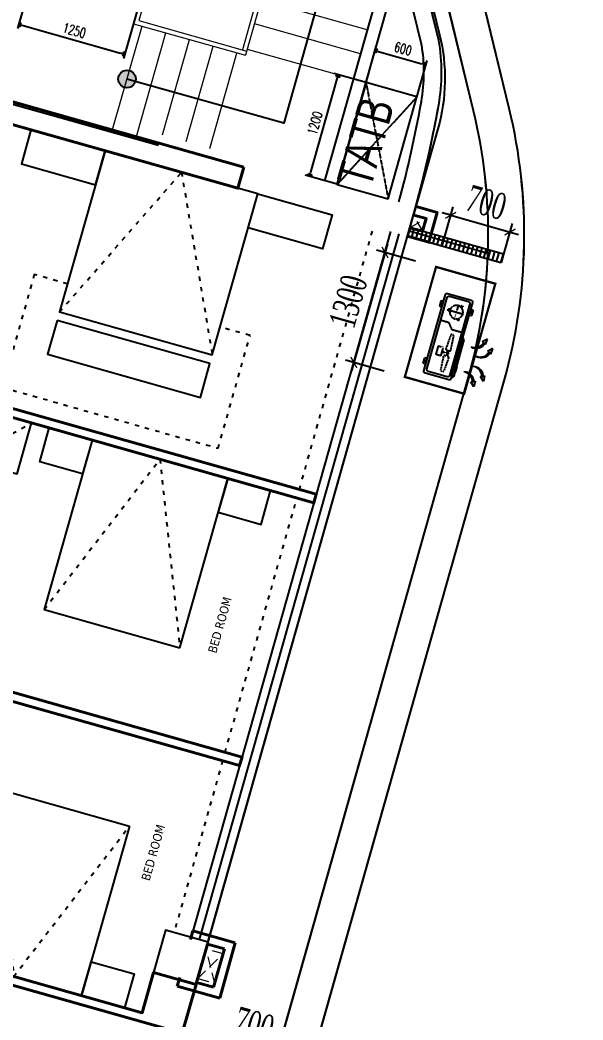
# Model space of a CAD drawing. Header units: millimetres. Extents: x -361654186 to 361255443, y -278569811 to 278836587.
# Drawn here: x -14491 to -8104, y 163504 to 174853 of the extents above; entities that cross this region are included whole.
import ezdxf
from ezdxf.enums import TextEntityAlignment as Align

# ---------------------------------------------------------------- set-up
doc = ezdxf.new("R2010")
doc.units = ezdxf.units.MM
doc.header["$MEASUREMENT"] = 0
for name, pattern in [('ACAD_ISO03W100', [30, 12, -18]), ('HIDDEN', [0.375, 0.25, -0.125]), ('Xref_ST_MBDV Cot vach 30.7.2022$0$HIDDEN', [0.375, 0.25, -0.125])]:
    doc.linetypes.add(name, pattern=pattern)
for name, color, linetype in [('1VinaPVC-Text', 9, 'Continuous'), ('220403_HDN_Penthouse Plan$0$A-DRAIN', 8, 'Continuous'), ('A-_FURN----_E-_N', 251, 'Continuous'), ('A-CORE-OTLN', 6, 'Continuous'), ('A-FLOR-STRS-ARROW', 8, 'Continuous'), ('A-WALL-PATT', 251, 'Continuous'), ('AC-EAD', 6, 'Continuous'), ('CCU_ De xuat MEP _ E', 2, 'Continuous'), ('IDEA - dim', 251, 'Continuous'), ('KT-Net manh', 139, 'Continuous'), ('KT-Thay', 7, 'Continuous'), ('KT-Tuong', 1, 'Continuous'), ('VCC-AC-unit AC', 1, 'Continuous'), ('Xref_NT1+NT2_MBDV Cot vach_220729$0$ccu12-Thay', 7, 'Continuous'), ('Xref_NT1+NT2_MBDV Cot vach_220729$0$KT-Text', 7, 'Continuous'), ('Xref_ST_MBDV Cot vach 30.7.2022$0$KT-Khuat', 9, 'Xref_ST_MBDV Cot vach 30.7.2022$0$HIDDEN'), ('Xref_ST_MBDV Cot vach 30.7.2022$0$KT-Thay', 7, 'Continuous')]:
    doc.layers.add(name, color=color, linetype=linetype)
for name, color, linetype, lineweight in [('A-DOOR', 1, 'Continuous', 9), ('KT-lomo nuoc', 3, 'HIDDEN', 5), ('KT-Net cat', 1, 'Continuous', 40), ('SPE-MEP-HVAC', 140, 'Continuous', 0)]:
    doc.layers.add(name, color=color, linetype=linetype, lineweight=lineweight)
doc.layers.add('DO DIEN TICH SAN', color=40, linetype='Continuous', plot=False)
doc.styles.add('Tahoma', font='tahoma.ttf')
doc.styles.add('vntimeh.shx', font='vntimeh.shx', dxfattribs={"width": 0.65})
doc.styles.add('Xref_NT1+NT2_MBDV Cot vach_220729$0$Arial', font='arial.ttf', dxfattribs={"width": 0.7})
doc.styles.add('Xref_NT1+NT2_MBDV Cot vach_220729$0$xref.N.Cot vach tang N2$0$DIM', font='vnsimli.shx', dxfattribs={"width": 0.7})
doc.dimstyles.new('1-150-HVAC DIM', dxfattribs={"dimscale": 100, "dimtxt": 3, "dimasz": 1, "dimexe": 1, "dimexo": 0, "dimgap": 1, "dimtad": 1, "dimdec": 0, "dimrnd": 10, "dimzin": 0, "dimdsep": 46, "dimtxsty": 'vntimeh.shx', "dimblk": 'ARCHTICK', "dimcen": 0.2, "dimdle": 1, "dimclrd": 7, "dimclre": 7, "dimclrt": 150, "dimadec": 0, "dimazin": 0, "dimtm": 1e-09, "dimtfac": 1, "dimtdec": 0, "dimtix": 1, "dimtmove": 0, "dimatfit": 3, "dimfxl": 3.6, "dimfxlon": 1, "dimtzin": 0, "dimarcsym": 0})
doc.dimstyles.new('Xref_NT1+NT2_MBDV Cot vach_220729$0$xref.N.Cot vach tang N2$0$CCU 1-100 A1', dxfattribs={"dimscale": 100, "dimtxt": 2.2, "dimasz": 1, "dimexe": 1, "dimexo": 0, "dimgap": 1, "dimtad": 1, "dimdec": 0, "dimdsep": 46, "dimtxsty": 'Xref_NT1+NT2_MBDV Cot vach_220729$0$xref.N.Cot vach tang N2$0$DIM', "dimblk1": 'Xref_NT1+NT2_MBDV Cot vach_220729$0$xref.N.Cot vach tang N2$0$_ARCHTICK', "dimblk2": 'Xref_NT1+NT2_MBDV Cot vach_220729$0$xref.N.Cot vach tang N2$0$_ARCHTICK', "dimsah": 1, "dimcen": 0, "dimdle": 1, "dimclrd": 256, "dimclre": 256, "dimclrt": 31, "dimadec": 0, "dimazin": 0, "dimtfac": 1, "dimtdec": 0, "dimtix": 1, "dimtmove": 2, "dimatfit": 3, "dimldrblk": 'Xref_NT1+NT2_MBDV Cot vach_220729$0$xref.N.Cot vach tang N2$0$_ARCHTICK', "dimfxl": 8, "dimtolj": 1, "dimarcsym": 0})

# ---------------------------------------------------------------- blocks, each defined once
blk = doc.blocks.new('OU DHCB')
at = {"ltscale": 10}
for p, q in [((-145597, -72628), (-145597, -73528)), ((-145297, -72608), (-145577, -72608)), ((-145324, -72636), (-145548, -72636)), ((-145277, -73528), (-145277, -72628)), ((-145252, -72667), (-145277, -72634)), ((-145568, -72656), (-145568, -73503)), ((-145302, -73503), (-145302, -72656)), ((-145252, -72667), (-145252, -73092)), ((-145252, -73092), (-145277, -73118)), ((-145548, -73523), (-145324, -73523)), ((-145577, -73548), (-145297, -73548))]:
    blk.add_line(p, q, dxfattribs=at)
for p, q in [((-145597, -72705), (-145627, -72711)), ((-145597, -72711), (-145627, -72711)), ((-145627, -72711), (-145627, -72774)), ((-145600, -72742), (-145627, -72742)), ((-145614, -72729), (-145614, -72756)), ((-145252, -72710), (-145247, -72711)), ((-145252, -72711), (-145247, -72711)), ((-145252, -72742), (-145246, -72742)), ((-145247, -72711), (-145247, -72774)), ((-145597, -72774), (-145627, -72774)), ((-145597, -72780), (-145627, -72774)), ((-145252, -72774), (-145247, -72774)), ((-145252, -72775), (-145247, -72774)), ((-145597, -73376), (-145627, -73382)), ((-145597, -73382), (-145627, -73382)), ((-145627, -73446), (-145627, -73382)), ((-145600, -73414), (-145627, -73414)), ((-145614, -73427), (-145614, -73400)), ((-145277, -73376), (-145247, -73382)), ((-145277, -73382), (-145247, -73382)), ((-145273, -73414), (-145246, -73414)), ((-145260, -73427), (-145260, -73400)), ((-145247, -73446), (-145247, -73382)), ((-145597, -73446), (-145627, -73446)), ((-145597, -73452), (-145627, -73446)), ((-145277, -73446), (-145247, -73446)), ((-145277, -73452), (-145247, -73446))]:
    blk.add_line(p, q)
at = {"linetype": 'HIDDEN', "ltscale": 1.5}
for p, q in [((-145414, -72691), (-145425, -72850)), ((-145392, -72679), (-145401, -72679)), ((-145367, -72850), (-145378, -72691)), ((-145414, -73101), (-145425, -72941)), ((-145412, -72928), (-145403, -72928)), ((-145403, -72928), (-145403, -72902)), ((-145403, -72902), (-145389, -72902)), ((-145389, -72928), (-145389, -72902)), ((-145389, -72928), (-145380, -72928)), ((-145367, -72941), (-145378, -73101)), ((-145424, -73458), (-145424, -73284)), ((-145372, -73298), (-145387, -73289)), ((-145384, -73301), (-145375, -73286)), ((-145505, -73371), (-145522, -73371)), ((-145514, -73362), (-145514, -73380)), ((-145511, -73371), (-145338, -73371)), ((-145387, -73453), (-145372, -73444)), ((-145384, -73441), (-145375, -73456))]:
    blk.add_line(p, q, dxfattribs=at)
for points in [[(-145514, -72845), (-145514, -72947), (-145460, -72947), (-145460, -72845)], [(-145438, -72893), (-145378, -72893), (-145378, -72899), (-145438, -72899)]]:
    blk.add_lwpolyline(points, close=True, dxfattribs=at)
for points in [[(-145412, -72864), (-145403, -72864), (-145403, -72890), (-145389, -72890), (-145389, -72864), (-145380, -72864)], [(-145460, -72902), (-145440, -72902), (-145440, -72889), (-145460, -72889)], [(-145568, -73236), (-145478, -73236), (-145422, -73168), (-145302, -73168)]]:
    blk.add_lwpolyline(points, dxfattribs=at)
for points in [[(-145401, -73299), (-145385, -73287, -0.677033), (-145371, -73295), (-145374, -73314)], [(-145499, -73386), (-145517, -73379, -0.677033), (-145517, -73363), (-145499, -73356)], [(-145374, -73428), (-145371, -73447, -0.677033), (-145385, -73455), (-145401, -73443)]]:
    blk.add_lwpolyline(points, format="xyb", dxfattribs=at)
for centre in [(-145614, -72742), (-145614, -73414), (-145260, -73414)]:
    blk.add_circle(centre, 6.4)
blk.add_circle((-145424, -73371), 75.8, dxfattribs=at)
at = {"ltscale": 10}
for centre, radius, start, end in [((-145577, -72628), 20, 90, 180), ((-145548, -72656), 20, 90, 180), ((-145324, -72658), 22.3, 5.8369, 90.896), ((-145297, -72628), 20, 0, 90), ((-145577, -73528), 20, 180, 270), ((-145548, -73503), 20, 180, 270), ((-145324, -73501), 22.3, 269.104, 354.1631), ((-145297, -73528), 20, 270, 0)]:
    blk.add_arc(centre, radius, start, end, dxfattribs=at)
at = {"linetype": 'HIDDEN', "ltscale": 1.5, "extrusion": (-3.70596e-18, -2.30289e-31, -1)}
for centre, start_param, end_param in [((-145401, -72692), 3.221423, 4.712389), ((-145392, -72692), 4.712389, 6.203355), ((-145412, -72851), 1.570796, 3.221423), ((-145380, -72851), -0.07983, 1.570796), ((-145412, -72940), 3.061763, 4.712389), ((-145380, -72940), 4.712389, 6.363015), ((-145401, -73100), 1.570796, 3.061763), ((-145392, -73100), 0.07983, 1.570796)]:
    blk.add_ellipse(centre, major_axis=(13.5, 0), ratio=0.942858, start_param=start_param, end_param=end_param, dxfattribs=at)
blk = doc.blocks.new('ki hieu qt')
at = {"layer": 'AC-EAD', "color": 7}
for points in [[(-276796163327.46399, 549769551681.08936), (-276796163446.06061, 549769551567.15027)], [(-276796163338.91742, 549769551517.02808), (-276796163327.46399, 549769551681.08936)], [(-276796163396.68091, 549769551574.91687), (-276796163446.06061, 549769551567.15027)], [(-276796163338.91742, 549769551517.02808), (-276796163364.60309, 549769551559.91077)], [(-276796163110.55872, 549769551464.18396), (-276796163229.15527, 549769551350.24487)], [(-276796163122.01202, 549769551300.1228), (-276796163110.55872, 549769551464.18396)], [(-276796163179.7757, 549769551358.0116), (-276796163229.15527, 549769551350.24487)], [(-276796163122.01202, 549769551300.1228), (-276796163147.69757, 549769551343.00525)], [(-276796163179.7757, 549769550597.07092), (-276796163229.15527, 549769550604.83765)], [(-276796163110.55872, 549769550490.89856), (-276796163229.15527, 549769550604.83765)], [(-276796163122.01202, 549769550654.95972), (-276796163147.69757, 549769550612.07727)], [(-276796163122.01202, 549769550654.95972), (-276796163110.55872, 549769550490.89856)], [(-276796163396.68091, 549769550380.16565), (-276796163446.06061, 549769550387.93225)], [(-276796163327.46399, 549769550273.99316), (-276796163446.06061, 549769550387.93225)], [(-276796163338.91742, 549769550438.05444), (-276796163364.60309, 549769550395.17175)], [(-276796163338.91742, 549769550438.05444), (-276796163327.46399, 549769550273.99316)]]:
    blk.add_lwpolyline(points, dxfattribs=at)
for centre, radius, start, end in [((-276796163644.43658, 549769551622.97937), 286.85271, 255.43444898, 347.307334455), ((-276796163679.50098, 549769551631.34888), 288.39512, 262.614727528, 348.709269443), ((-276796163427.53119, 549769551406.0741), 286.85271, 255.43444898, 347.307334455), ((-276796163462.59583, 549769551414.44348), 288.39512, 262.614727528, 348.709269443), ((-276796163427.53119, 549769550549.00842), 286.85271, 12.692958354, 104.566806371), ((-276796163462.59583, 549769550540.63904), 288.39512, 11.291477035, 97.385309421), ((-276796163644.43658, 549769550332.10315), 286.85271, 12.692958354, 104.566806371), ((-276796163679.50098, 549769550323.73364), 288.39512, 11.291477035, 97.385309421)]:
    blk.add_arc(centre, radius, start, end, dxfattribs=at)
blk = doc.blocks.new('DHCB.1')
at = {"xscale": -1, "rotation": 106.4733300107783}
blk.add_blockref('OU DHCB', (-194860, -237776), dxfattribs=at)
at = {"xscale": 0.4, "yscale": 0.4, "zscale": 0.4, "rotation": 286.4738024344239}
blk.add_blockref('ki hieu qt', (-179483459312, -168534274839), dxfattribs=at)
blk = doc.blocks.new('_ARCHTICK')
at = {"color": 0, "linetype": 'ByBlock', "const_width": 0.15}
blk.add_lwpolyline([(-0.5, -0.5), (0.5, 0.5)], dxfattribs=at)
blk = doc.blocks.new('*D216')
at = {"layer": 'CCU_ De xuat MEP _ E', "color": 7, "lineweight": -2, "transparency": 16777216}
for p, q in [((13305033, 1145282), (13304625, 1143840)), ((13305352, 1145087), (13304910, 1145213)), ((13304998, 1143838), (13304556, 1143964))]:
    blk.add_line(p, q, dxfattribs=at)
at = {"layer": 'Defpoints', "color": 0, "transparency": 16777216}
for p in [(13305585, 1145021), (13304652, 1143937), (13305231, 1143772)]:
    blk.add_point(p, dxfattribs=at)
at = {"layer": 'CCU_ De xuat MEP _ E', "color": 7, "lineweight": -2, "transparency": 16777216, "xscale": 100, "yscale": 100, "zscale": 100}
for p, rotation in [((13305006, 1145185), 74.16963809733869), ((13304652, 1143937), 254.1696380973387)]:
    blk.add_blockref('_ARCHTICK', p, dxfattribs=dict(at, rotation=rotation))
at = {"layer": 'CCU_ De xuat MEP _ E', "color": 150, "transparency": 16777216, "insert": (13304589, 1144629), "char_height": 300, "attachment_point": 5, "rotation": 74.1696, "style": 'vntimeh.shx'}
blk.add_mtext('1300', dxfattribs=at)
blk = doc.blocks.new('*D217')
at = {"layer": 'CCU_ De xuat MEP _ E', "color": 7, "lineweight": -2, "transparency": 16777216}
for p, q in [((13305653, 1145261), (13305779, 1145703)), ((13305751, 1145607), (13305655, 1145635)), ((13305751, 1145607), (13306424, 1145417)), ((13306326, 1145070), (13306451, 1145513)), ((13306424, 1145417), (13306520, 1145389))]:
    blk.add_line(p, q, dxfattribs=at)
at = {"layer": 'Defpoints', "color": 0, "transparency": 16777216}
for p in [(13306424, 1145417), (13305585, 1145021, 0), (13306258, 1144831, 0)]:
    blk.add_point(p, dxfattribs=at)
at = {"layer": 'CCU_ De xuat MEP _ E', "color": 7, "lineweight": -2, "transparency": 16777216}
for p, xscale, yscale, zscale, rotation in [((13305751, 1145607), 99.99999999999999, 99.99999999999999, 99.99999999999999, 344.170204637121), ((13306424, 1145417), 100, 100, 100, 164.170204637121)]:
    blk.add_blockref('_ARCHTICK', p, dxfattribs=dict(at, xscale=xscale, yscale=yscale, zscale=zscale, rotation=rotation))
at = {"layer": 'CCU_ De xuat MEP _ E', "color": 150, "transparency": 16777216, "insert": (13306156, 1145752), "char_height": 300, "attachment_point": 5, "rotation": 344.1702, "style": 'vntimeh.shx'}
blk.add_mtext('700', dxfattribs=at)
blk = doc.blocks.new('*D201')
at = {"layer": 'CCU_ De xuat MEP _ E', "color": 7, "lineweight": -2, "transparency": 16777216}
for p, q in [((13303018, 1135934), (13303144, 1136376)), ((13303117, 1136280), (13303020, 1136307)), ((13303117, 1136280), (13303789, 1136089)), ((13303691, 1135743), (13303816, 1136185)), ((13303789, 1136089), (13303885, 1136062))]:
    blk.add_line(p, q, dxfattribs=at)
at = {"layer": 'Defpoints', "color": 0, "transparency": 16777216}
for p in [(13303789, 1136089), (13302950, 1135694, 0), (13303623, 1135503, 0)]:
    blk.add_point(p, dxfattribs=at)
at = {"layer": 'CCU_ De xuat MEP _ E', "color": 7, "lineweight": -2, "transparency": 16777216, "xscale": 100, "yscale": 100, "zscale": 100}
for p, rotation in [((13303117, 1136280), 344.1702046371026), ((13303789, 1136089), 164.1702046371026)]:
    blk.add_blockref('_ARCHTICK', p, dxfattribs=dict(at, rotation=rotation))
at = {"layer": 'CCU_ De xuat MEP _ E', "color": 150, "transparency": 16777216, "insert": (13303521, 1136425), "char_height": 300, "attachment_point": 5, "rotation": 344.1702, "style": 'vntimeh.shx'}
blk.add_mtext('700', dxfattribs=at)
blk = doc.blocks.new('Xref_NT1+NT2_MBDV Cot vach_220729$0$xref.N.Cot vach tang N2$0$_Open90')
at = {"color": 0, "linetype": 'ByBlock', "lineweight": -2}
for p, q in [((0, 0), (-1, 0)), ((-0.5, 0.5), (0, 0)), ((0, 0), (-0.5, -0.5))]:
    blk.add_line(p, q, dxfattribs=at)
blk = doc.blocks.new('*D242')
at = {"layer": 'Defpoints', "color": 5, "transparency": 16777216}
for p, q in [((-3468, -31378), (-3647, -32013)), ((-2265, -31718), (-2444, -32353)), ((-3585, -31978), (-2479, -32291))]:
    blk.add_line(p, q, dxfattribs=at)
at = {"layer": 'Defpoints', "color": 0, "transparency": 16777216}
for p in [(-3468, -31378, 0), (-2265, -31718, 0), (-2431, -32305)]:
    blk.add_point(p, dxfattribs=at)
at = {"layer": 'Defpoints', "color": 5, "transparency": 16777216, "xscale": 49.99999999999999, "yscale": 49.99999999999999, "zscale": 49.99999999999999}
for p, rotation in [((-3633, -31965), 164.2098186843112), ((-2431, -32305), 344.2098186843112)]:
    blk.add_blockref('Xref_NT1+NT2_MBDV Cot vach_220729$0$xref.N.Cot vach tang N2$0$_Open90', p, dxfattribs=dict(at, rotation=rotation))
at = {"layer": 'Defpoints', "color": 5, "transparency": 16777216, "insert": (-3003, -32034), "char_height": 110, "attachment_point": 5, "rotation": 344.2098, "style": 'Xref_NT1+NT2_MBDV Cot vach_220729$0$xref.N.Cot vach tang N2$0$DIM'}
blk.add_mtext('\\A1;1250', dxfattribs=at)
blk = doc.blocks.new('Xref_NT1+NT2_MBDV Cot vach_220729$0$xref.N.Cot vach tang N2$0$_ARCHTICK')
at = {"color": 0, "linetype": 'ByBlock', "const_width": 0.15}
blk.add_lwpolyline([(-0.5, -0.5), (0.5, 0.5)], dxfattribs=at)
blk = doc.blocks.new('*D245')
at = {"layer": 'Defpoints', "color": 5, "transparency": 16777216}
for p, q in [((306, -32625), (422, -32213)), ((457, -32275), (938, -32411)), ((883, -32789), (1000, -32376))]:
    blk.add_line(p, q, dxfattribs=at)
at = {"layer": 'Defpoints', "color": 0, "transparency": 16777216}
for p in [(986, -32424), (306, -32625, 0), (883, -32789, 0)]:
    blk.add_point(p, dxfattribs=at)
at = {"layer": 'Defpoints', "color": 5, "transparency": 16777216, "xscale": 50, "yscale": 50, "zscale": 50}
for p, rotation in [((409, -32261), 164.2213386614092), ((986, -32424), 344.2213386614092)]:
    blk.add_blockref('Xref_NT1+NT2_MBDV Cot vach_220729$0$xref.N.Cot vach tang N2$0$_Open90', p, dxfattribs=dict(at, rotation=rotation))
at = {"layer": 'Defpoints', "color": 5, "transparency": 16777216, "insert": (726, -32242), "char_height": 110, "attachment_point": 5, "rotation": 344.2213, "style": 'Xref_NT1+NT2_MBDV Cot vach_220729$0$xref.N.Cot vach tang N2$0$DIM'}
blk.add_mtext('\\A1;600', dxfattribs=at)
blk = doc.blocks.new('*D246')
at = {"layer": 'Defpoints', "color": 5, "transparency": 16777216}
for p, q in [((306, -32625), (-58, -32523)), ((-24, -32584), (-323, -33643)), ((-21, -33780), (-385, -33677))]:
    blk.add_line(p, q, dxfattribs=at)
at = {"layer": 'Defpoints', "color": 0, "transparency": 16777216}
for p in [(306, -32625), (-337, -33691), (-21, -33780)]:
    blk.add_point(p, dxfattribs=at)
at = {"layer": 'Defpoints', "color": 5, "transparency": 16777216, "xscale": 50, "yscale": 50, "zscale": 50}
for p, rotation in [((-10, -32536), 74.22122763655055), ((-337, -33691), 254.2212276365506)]:
    blk.add_blockref('Xref_NT1+NT2_MBDV Cot vach_220729$0$xref.N.Cot vach tang N2$0$_Open90', p, dxfattribs=dict(at, rotation=rotation))
at = {"layer": 'Defpoints', "color": 5, "transparency": 16777216, "insert": (-274, -33085), "char_height": 110, "attachment_point": 5, "rotation": 74.2212, "style": 'Xref_NT1+NT2_MBDV Cot vach_220729$0$xref.N.Cot vach tang N2$0$DIM'}
blk.add_mtext('\\A1;1200', dxfattribs=at)
blk = doc.blocks.new('PH4')
at = {"color": 2}
blk.add_lwpolyline([(8100, 10625), (8100, 11125), (7600, 11125), (7600, 10625)], close=True, dxfattribs=at)
at = {"layer": '220403_HDN_Penthouse Plan$0$A-DRAIN', "extrusion": (-2.86323e-12, -6.34077e-06, 1), "elevation": 0}
blk.add_lwpolyline([(7517, 8670), (7517, 9233), (4125, 9233), (4125, 8398)], dxfattribs=at)
at = {"layer": 'A-_FURN----_E-_N', "linetype": 'Continuous'}
blk.add_lwpolyline([(3970, 15650), (4570, 15650), (4570, 16250), (3970, 16250), (3970, 15650)], close=True, dxfattribs=at)
at = {"layer": 'IDEA - dim'}
for p, q in [((8000, 11125), (8000, 19450)), ((8100, 11125), (8100, 19450))]:
    blk.add_line(p, q, dxfattribs=at)
for points in [[(4535, 19450), (3660, 19450), (3660, 19050), (4535, 19050)], [(4535, 19450), (4535, 17550), (6335, 17550), (6335, 19450)], [(6335, 19450), (7210, 19450), (7210, 19050), (6335, 19050)], [(4535, 17450), (4535, 17050), (6335, 17050), (6335, 17450)], [(5285, 16250), (5285, 15850), (4780, 15850), (4780, 16250)], [(6885, 14250), (6885, 16250), (5285, 16250), (5285, 14250)], [(6885, 16250), (6885, 15850), (7390, 15850), (7390, 16250)], [(6885, 12150), (6885, 10150), (5285, 10150), (5285, 12150)], [(6885, 10150), (6885, 10550), (7390, 10550), (7390, 10150)]]:
    blk.add_lwpolyline(points, close=True, dxfattribs=at)
blk.add_lwpolyline([(7900, 19450), (7900, 11125)], dxfattribs=at)
at = {"layer": 'KT-Net cat'}
blk.add_lwpolyline([(6100, 19700), (6100, 19450), (999, 19450), (999, 19700)], close=True, dxfattribs=at)
for points in [[(7900, 16350), (3870, 16350)], [(7900, 16350), (7900, 16250), (3970, 16250)], [(7900, 13250), (3970, 13250)], [(7900, 13250), (7900, 13150), (3970, 13150)], [(3970, 10150), (7600, 10150), (7600, 10625), (8100, 10625), (8100, 10050), (3870, 10050)]]:
    blk.add_lwpolyline(points, dxfattribs=at)
at = {"layer": 'KT-Net manh', "linetype": 'ACAD_ISO03W100', "ltscale": 4}
for p, q in [((7700, 16350), (7700, 19450)), ((3970, 15650), (4570, 16250)), ((7700, 13250), (7700, 16250)), ((7700, 13150), (7700, 11125))]:
    blk.add_line(p, q, dxfattribs=at)
for points in [[(4535, 17550), (5435, 19450), (6335, 17550)], [(4535, 17880), (4143, 17880), (4143, 16549), (6686, 16549), (6686, 17880), (6335, 17880)], [(5285, 14250), (6085, 16250), (6885, 14250)], [(5285, 12150), (6085, 10150), (6885, 12150)]]:
    blk.add_lwpolyline(points, dxfattribs=at)
at = {"layer": '1VinaPVC-Text', "style": 'Tahoma'}
for p in [(7300, 14298, 0), (7274, 11606, 0)]:
    blk.add_text('BED ROOM', height=100, rotation=90.0021, dxfattribs=at).set_placement(p)
blk = doc.blocks.new('Louvre')
for p, q in [((-390, 976, 0), (-295, 1009, 0)), ((-374, 929, 0), (-279, 961, 0)), ((-357, 881, 0), (-263, 914, 0)), ((-341, 834, 0), (-246, 867, 0)), ((-325, 787, 0), (-230, 820, 0)), ((-308, 740, 0), (-214, 772, 0)), ((-292, 692, 0), (-197, 725, 0)), ((-276, 645, 0), (-181, 678, 0)), ((-260, 598, 0), (-165, 631, 0)), ((-243, 551, 0), (-148, 583, 0)), ((-227, 503, 0), (-132, 536, 0)), ((-211, 456, 0), (-116, 489, 0)), ((-194, 409, 0), (-99, 442, 0)), ((-178, 362, 0), (-83, 394, 0)), ((-162, 314, 0), (-67, 347, 0)), ((-145, 267, 0), (-50, 300, 0)), ((-129, 220, 0), (-34, 253, 0)), ((-113, 172, 0), (-18, 205, 0)), ((-96, 125, 0), (-1, 158, 0)), ((-80, 78, 0), (15, 111, 0)), ((-64, 31, 0), (31, 63, 0)), ((-47, -17, 0), (48, 16, 0))]:
    blk.add_line(p, q)
at = {"elevation": 0}
blk.add_lwpolyline([(48, 16), (-311, 1056), (-406, 1023), (-47, -17)], close=True, dxfattribs=at)
blk = doc.blocks.new('*U274')
at = {"layer": 'KT-lomo nuoc', "ltscale": 500}
for p, q in [((67, -134), (-134, -67)), ((-67, -201), (0, 0))]:
    blk.add_line(p, q, dxfattribs=at)
blk.add_lwpolyline([(67, -134), (-67, -201), (-134, -67), (0, 0)], close=True, dxfattribs=at)
blk = doc.blocks.new('*U275')
at = {"layer": 'KT-lomo nuoc', "ltscale": 500}
for p, q in [((157, -313), (-179, -90)), ((-22, -403), (0, 0))]:
    blk.add_line(p, q, dxfattribs=at)
blk.add_lwpolyline([(157, -313), (-22, -403), (-179, -90), (0, 0)], close=True, dxfattribs=at)
blk = doc.blocks.new('CTN TB 38')
at = {"layer": 'KT-Net cat'}
for p, q in [((-8126, -28021), (-8153, -28117)), ((-7645, -28157), (-8126, -28021)), ((-7961, -28172), (-8083, -28605)), ((-7768, -28226), (-7961, -28172)), ((-7768, -28226), (-7890, -28659)), ((-7645, -28157), (-7821, -28783)), ((-8275, -28550), (-8303, -28647)), ((-7821, -28783), (-8303, -28647)), ((-7890, -28659), (-8083, -28605))]:
    blk.add_line(p, q, dxfattribs=at)
at = {"layer": 'KT-Net cat', "elevation": 0}
for points in [[(-5690, -20136), (-5450, -20204), (-5355, -19867), (-5594, -19799)], [(-5663, -20040), (-5519, -20080), (-5478, -19936), (-5621, -19896)]]:
    blk.add_lwpolyline(points, dxfattribs=at)
at = {"layer": 'KT-lomo nuoc', "linetype": 'HIDDEN', "xscale": -0.9999999999999999, "rotation": 10.89765347559021}
for name, p in [('*U274', (-5622, -19895, 0)), ('*U275', (-7975, -28225, 0))]:
    blk.add_blockref(name, p, dxfattribs=at)
blk = doc.blocks.new('*U304')
at = {"linetype": 'HIDDEN', "ltscale": 500}
for p, q in [((1200, -600), (0, 0)), ((1200, 0), (0, -600))]:
    blk.add_line(p, q, dxfattribs=at)
blk.add_lwpolyline([(1200, 0), (1200, -600), (0, -600), (0, 0)], close=True, dxfattribs=at)
blk = doc.blocks.new('trucktnuoctang36')
at = {"layer": 'SPE-MEP-HVAC', "linetype": 'HIDDEN', "ltscale": 1000, "xscale": -1, "rotation": 254.2212213649985}
blk.add_blockref('*U304', (60856, 31949, 0), dxfattribs=at)
blk = doc.blocks.new('DAN NONG ST')
at = {"layer": 'CCU_ De xuat MEP _ E', "color": 1, "const_width": 26, "elevation": 0}
blk.add_lwpolyline([(13305904.4, 1143581.5), (13305230.9, 1143772.5), (13305585, 1145021.4), (13306257.6, 1144830.6), (13305904.4, 1143581.5)], dxfattribs=at)
at = {"layer": 'VCC-AC-unit AC', "rotation": 57.69731803255429}
blk.add_blockref('DHCB.1', (13328865.4, 1326020.1, 0), dxfattribs=at)
at = {"layer": 'CCU_ De xuat MEP _ E'}
for p1, p2, distance, picture, middle in [((13305585.2, 1145021.3, 0), (13306257.6, 1144830.6, 0), 609, '*D217', (13306155.7, 1145752.4, 0)), ((13305585.2, 1145021.3, 0), (13305231.1, 1143772.4, 0), -601.8, '*D216', (13304588.6, 1144629.2, 0)), ((13302950.4, 1135694, 0), (13303622.9, 1135503.4, 0), 609, '*D201', (13303521, 1136425.1, 0))]:
    dim = blk.add_aligned_dim(p1=p1, p2=p2, distance=distance, dimstyle='1-150-HVAC DIM', dxfattribs=at)
    dim.commit()
    dim.dimension.update_dxf_attribs({"geometry": picture, "text_midpoint": middle})
blk = doc.blocks.new('A$C300D0CFC')
at = {"layer": 'A-WALL-PATT', "transparency": 33554618}
h = blk.add_hatch(color=256, dxfattribs=at)
h.dxf.hatch_style = 1
edge = h.paths.add_edge_path()
edge.add_arc((-2406.2, -32584.9), 100, 0, 360)
at = {"layer": 'A-CORE-OTLN', "extrusion": (-1.34554e-06, -1.62929e-06, 1)}
blk.add_line((-6764.1, -32005, 0), (-2048.7, -33337.4, 0), dxfattribs=at)
at = {"layer": 'A-CORE-OTLN', "elevation": 0}
for points in [[(871.6, -34032.4, 0.022333), (1130.4, -32876.3, 0.0868938), (1132.2, -32149.5), (641.8, -30148.5)], [(678.6, -33980, 0.022333), (933.5, -32841.4, 0.0859995), (936.2, -32190.2), (700.5, -31228.2)]]:
    blk.add_lwpolyline(points, format="xyb", dxfattribs=at)
for points in [[(628.1, -30932.7), (-165, -33739.4)], [(-20.6, -33780.2), (702.1, -31222.7)]]:
    blk.add_lwpolyline(points, dxfattribs=at)
at = {"layer": 'A-DOOR', "extrusion": (-1.34554e-06, -1.62929e-06, 1)}
for p, q in [((-1978.8, -30706.6, 0), (-2332.1, -31956.8, 0)), ((-1944.3, -30768.3, 0), (-2270.4, -31922.3, 0)), ((-2332.1, -31956.8, 0), (-1061.7, -32315.8, 0)), ((-2270.4, -31922.3, 0), (-1048.1, -32267.7, 0))]:
    blk.add_line(p, q, dxfattribs=at)
at = {"layer": 'A-DOOR', "extrusion": (2.93853e-07, -2.09254e-06, 1)}
for p, q in [((-708.5, -31065.6, 0), (-1061.7, -32315.8, 0)), ((-770.2, -31100, 0), (-1096.3, -32254.1, 0))]:
    blk.add_line(p, q, dxfattribs=at)
at = {"layer": 'A-DOOR', "extrusion": (2.97615e-07, -2.09201e-06, 1)}
for p, q in [((319.8, -32027.6, 0), (-883.8, -31689.9, 0)), ((244.1, -32297.2, 0), (-959.5, -31959.4, 0)), ((163.1, -32586, 0), (-1040.5, -32248.3, 0))]:
    blk.add_line(p, q, dxfattribs=at)
at = {"layer": 'A-DOOR', "extrusion": (-2.93853e-07, 2.09254e-06, 1)}
for p, q in [((-2576.5, -33185.6, 0), (-2235.8, -31984.1, 0)), ((-2307.1, -33261.9, 0), (-1966.5, -32060.5, 0)), ((-2004.1, -33219.7, 0), (-1697.1, -32136.9, 0)), ((-1734.6, -33295.8, 0), (-1427.7, -32213.3, 0)), ((-1465.2, -33372, 0), (-1158.3, -32289.7, 0))]:
    blk.add_line(p, q, dxfattribs=at)
at = {"layer": 'A-FLOR-STRS-ARROW', "elevation": 0}
blk.add_lwpolyline([(-2914.6, -31719.7), (-2412, -29935.7), (62, -30632.7), (-628.1, -33087.3), (-2406.2, -32584.9)], dxfattribs=at)
at = {"layer": 'A-FLOR-STRS-ARROW'}
blk.add_circle((-2406.2, -32584.9, 0), 100, dxfattribs=at)
at = {"layer": 'Xref_ST_MBDV Cot vach 30.7.2022$0$KT-Khuat', "linetype": 'Xref_ST_MBDV Cot vach 30.7.2022$0$HIDDEN', "ltscale": 5}
for p, q in [((305.7, -32625.4, 0), (556.8, -33943.3, 0)), ((-20.6, -33780.2, 0), (883.1, -32788.5, 0))]:
    blk.add_line(p, q, dxfattribs=at)
at = {"layer": 'Xref_ST_MBDV Cot vach 30.7.2022$0$KT-Thay', "elevation": 0}
blk.add_lwpolyline([(556.8, -33943.3), (883.1, -32788.5), (305.7, -32625.4), (-20.6, -33780.2)], close=True, dxfattribs=at)
at = {"layer": 'Defpoints', "color": 5}
for p1, p2, distance, picture, middle in [((-3467.5, -31378.3, 0), (-2264.7, -31718.4, 0), -609.6, '*D242', (-3003.4, -32033.9, 0)), ((305.7, -32625.4, 0), (883.1, -32788.5, 0), 378.5, '*D245', (725.9, -32241.6)), ((305.7, -32625.4), (-20.6, -33780.2), -328.3, '*D246', (-274.4, -33085))]:
    dim = blk.add_aligned_dim(p1=p1, p2=p2, distance=distance, dimstyle='Xref_NT1+NT2_MBDV Cot vach_220729$0$xref.N.Cot vach tang N2$0$CCU 1-100 A1', override={"dimscale": 50, "dimblk1": 'Xref_NT1+NT2_MBDV Cot vach_220729$0$xref.N.Cot vach tang N2$0$_Open90', "dimblk2": 'Xref_NT1+NT2_MBDV Cot vach_220729$0$xref.N.Cot vach tang N2$0$_Open90', "dimclrd": 5, "dimclre": 5, "dimclrt": 5, "dimlwd": 65535, "dimlwe": 65535}, dxfattribs=at)
    dim.commit()
    dim.dimension.update_dxf_attribs({"geometry": picture, "text_midpoint": middle})

msp = doc.modelspace()

# ---------------------------------------------------------------- linework, layer by layer
at = {"color": 3, "elevation": 0}
msp.add_lwpolyline([(-17854.1, 174724.4), (-13497, 190143.8), (-9730.3, 174685.6, -0.1293148), (-9749.7, 173617.4), (-10025.8, 172640.4)], format="xyb", dxfattribs=at)
at = {"layer": 'DO DIEN TICH SAN', "elevation": 0}
msp.add_lwpolyline([(-22041.6, 126071), (-9402.9, 170798.6, 0.0598796), (-9182.2, 172203.9), (-10077.4, 172456.9), (-9998.5, 172735.9, 0.021715), (-9740.5, 173892.1, 0.087095), (-9738.7, 174618.9), (-11768.8, 182979), (-14571.8, 194554.5), (-14947.7, 196106.9), (-15060.3, 196494), (-14871.5, 196564.8, 0.6911473), (-24665.4, 196587.5), (-37811.7, 150070.4, 0.1897824)], format="xyb", dxfattribs=at)
at = {"layer": 'Xref_NT1+NT2_MBDV Cot vach_220729$0$ccu12-Thay'}
for p, q in [((-8940.3, 173847.3, 0), (-14428.4, 196511.9, 0)), ((-9346, 173822, 0), (-14813.4, 196401.1, 0)), ((-9345.7, 173821.9, 0), (-14813.1, 196400.9, 0)), ((-22041.9, 126071.1, 0), (-9403.2, 170798.7, 0)), ((-22041.7, 126071, 0), (-9402.9, 170798.6, 0)), ((-21656.7, 125962.2, 0), (-8998.7, 170758, 0))]:
    msp.add_line(p, q, dxfattribs=at)
at = {"layer": 'Xref_NT1+NT2_MBDV Cot vach_220729$0$ccu12-Thay', "elevation": 0}
for points in [[(-23100, 126370.7), (-10032.5, 172615.7, 0.0246876), (-9740.5, 173892.1, 0.0868938), (-9738.7, 174618.9), (-10229, 176620), (-14947.1, 196104.6, 0.771545), (-23612.4, 196268.6), (-37446.7, 147317)], [(-8999, 170758.1, 0.1289486), (-8940.6, 173847.4)]]:
    msp.add_lwpolyline(points, format="xyb", dxfattribs=at)
for points in [[(-8940.6, 173847.4), (-14428.7, 196512)], [(-21657, 125962.3), (-8999, 170758.1)]]:
    msp.add_lwpolyline(points, dxfattribs=at)
at = {"layer": 'Xref_NT1+NT2_MBDV Cot vach_220729$0$ccu12-Thay'}
for centre, radius in [((-15138.6, 172419.4, 0), 5960), ((-15138.3, 172419.3, 0), 5960), ((-14859.2, 172414, 0), 6090)]:
    msp.add_arc(centre, radius, 344.22123, 13.61189, dxfattribs=at)

# ---------------------------------------------------------------- block references
msp.add_blockref('CTN TB 38', (-4403.7, 192535.7, 0))
at = {"layer": 'CCU_ De xuat MEP _ E', "extrusion": (7.52316e-37, 3.29453e-06, 1)}
msp.add_blockref('DAN NONG ST', (-13315355.7, -972970.3, 0.4), dxfattribs=at)
at = {"layer": 'KT-Net manh'}
msp.add_blockref('A$C300D0CFC', (-10870.9, 206768.4, 0), dxfattribs=at)
at = {"layer": 'KT-Net manh', "rotation": 55.1740876137702}
msp.add_blockref('Louvre', (-9021.6, 172148.6, -0.2), dxfattribs=at)
at = {"layer": 'KT-Thay', "rotation": 344.2212255667963}
msp.add_blockref('PH4', (-23177.5, 155885.3, 0), dxfattribs=at)
at = {"layer": 'KT-Tuong'}
msp.add_blockref('trucktnuoctang36', (-71169.9, 140876, 0), dxfattribs=at)

# ---------------------------------------------------------------- texts
at = {"layer": 'Xref_NT1+NT2_MBDV Cot vach_220729$0$KT-Text', "extrusion": (-2.27976e-08, -7.84266e-08, 1), "style": 'Xref_NT1+NT2_MBDV Cot vach_220729$0$Arial', "width": 0.7}
msp.add_text('TATB', height=400, rotation=74.22123, dxfattribs=at).set_placement((-10377.2, 173412.5, 0), align=Align.CENTER)

doc.saveas('drawing.dxf')
